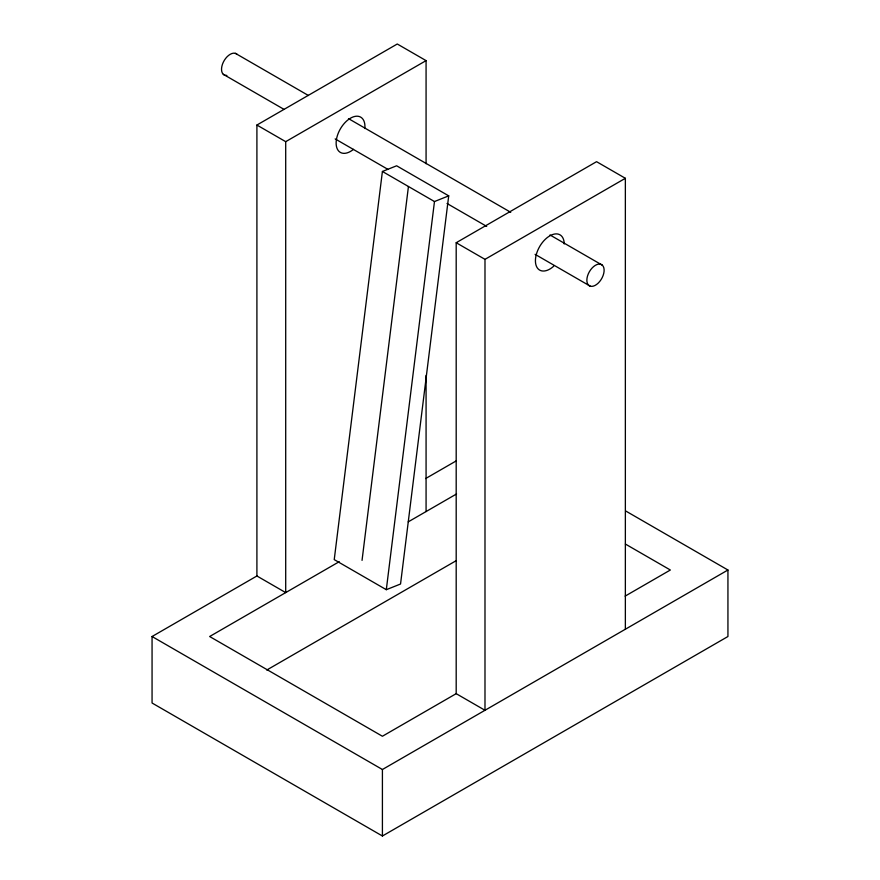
<?xml version="1.0" encoding="UTF-8"?>
<svg xmlns="http://www.w3.org/2000/svg" width="880" height="880" viewBox="0 0 880 880"><rect width="100%" height="100%" fill="white"/><g stroke="black" fill="none" stroke-linecap="round" stroke-linejoin="round"><path stroke-width="1.32" d="M382.404 171.468L334.235 559.625L386.309 589.688L400.543 584.012L448.712 195.855L396.627 165.792L382.404 171.468L434.478 201.542L448.712 195.855M362.043 560.373L408.441 186.505M386.309 589.688L434.478 201.542M625.823 511.06L727.936 570.009L727.936 636.515L382.415 836L152.064 703.01L152.064 636.515L256.905 575.982L256.905 125.037L397.276 44L426.074 60.621L426.074 163.735M256.905 125.037L285.703 141.669L426.074 60.621M339.229 561.693L209.649 636.515L382.415 736.252L456.192 693.66L456.192 242.726L596.563 161.678L625.361 178.299L625.361 629.233M456.192 242.726L484.99 259.347L625.361 178.299M425.601 478.577L456.28 460.867M408.232 521.862L456.555 493.955M266.761 670.032L455.939 560.813M625.13 596.123L670.351 570.009L625.383 544.049M152.064 636.515L382.415 769.505L727.936 570.009M235.433 53.361L308.429 95.502M348.491 118.624L510.73 212.3M550 234.971L602.349 265.199A12.221 7.051 -60 0 1 596.607 284.471A12.221 7.051 -60 0 1 587.521 276.001A12.221 7.051 -60 0 1 602.349 265.199M223.311 74.327L283.998 109.362M335.17 138.908L387.926 169.367M447.029 203.489L486.695 226.391M535.084 254.331L590.227 286.165M256.905 575.982L285.703 592.603L285.703 141.669M456.192 693.66L484.99 710.281L484.99 259.347M426.074 375.452L426.074 511.555M382.415 769.505L382.415 836M553.696 266.233A20.361 11.759 -60 0 1 535.667 263.692A20.361 11.759 -60 0 1 548.416 236.731A20.361 11.759 -60 0 1 564.223 243.969M353.496 149.336A20.361 11.759 -60 0 1 336.204 144.683A20.361 11.759 -60 0 1 350.691 118.063A20.361 11.759 -60 0 1 364.826 128.524M226.853 75.427A12.221 7.051 -60 0 1 223.322 62.172A12.221 7.051 -60 0 1 237.028 54.285"/></g></svg>
